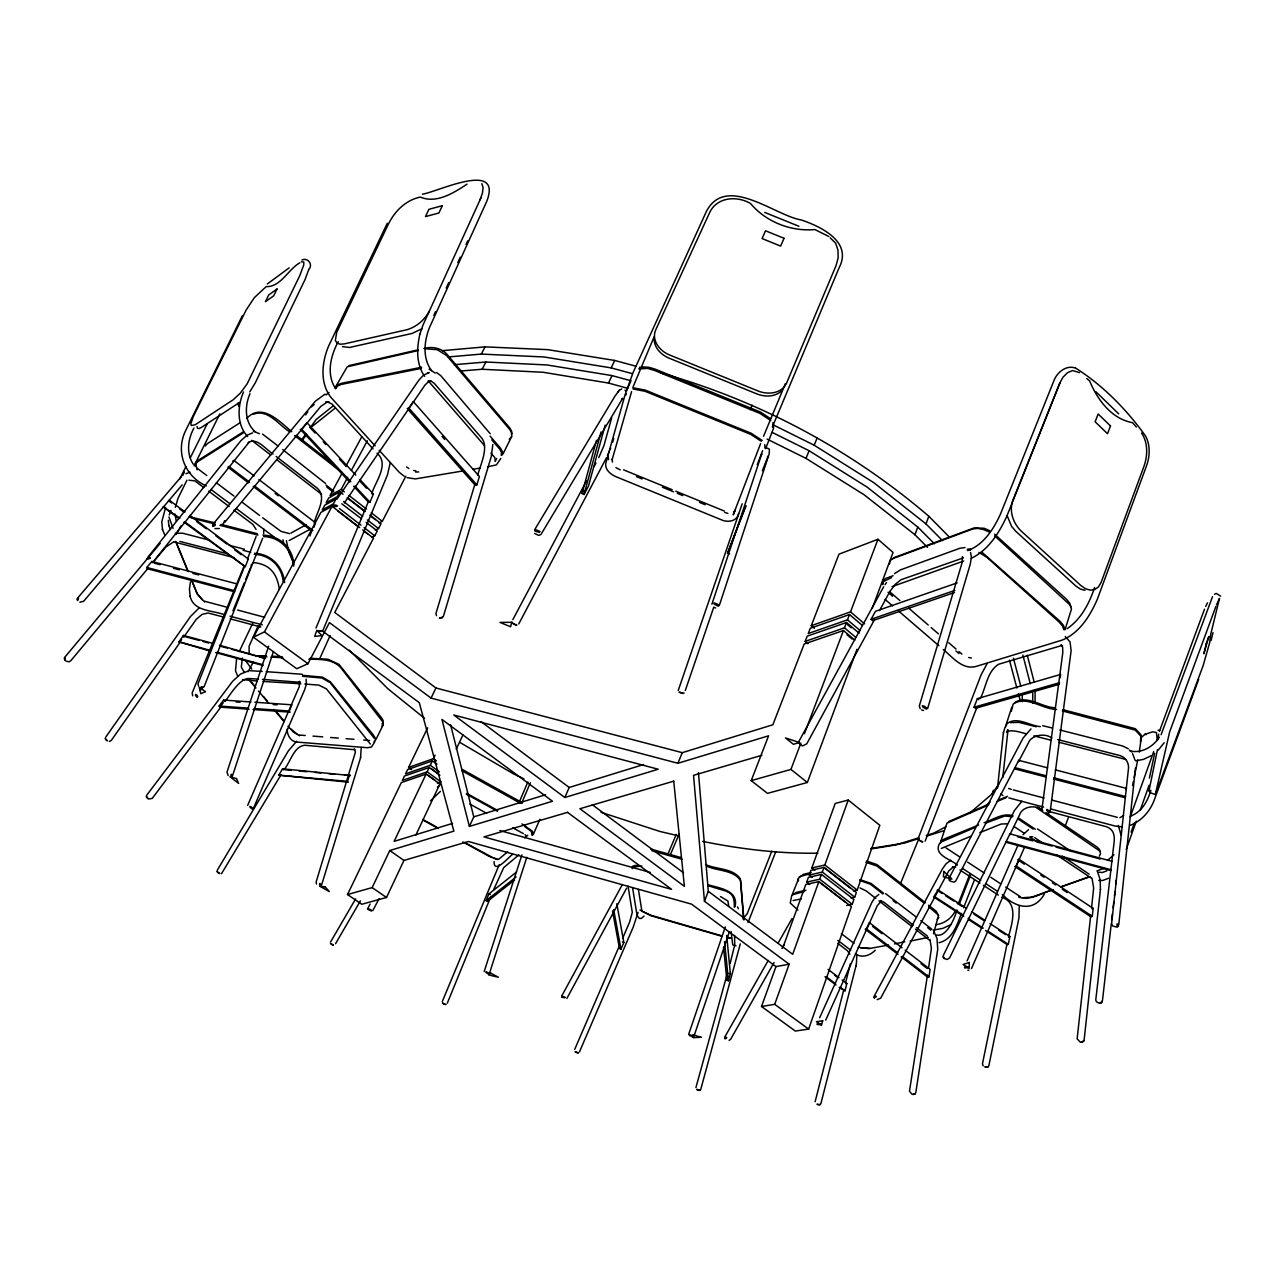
<?xml version="1.0" encoding="UTF-8"?>
<svg xmlns="http://www.w3.org/2000/svg" width="1285" height="1285" viewBox="0 0 1285 1285"><rect width="100%" height="100%" fill="white"/><g stroke="black" fill="none" stroke-linecap="round" stroke-linejoin="round"><path stroke-width="1.5" d="M238.898 406.526L237.95 403.137M1032.706 703.04L1032.755 693.354M1035.035 703.361L1035.116 689.772M761.62 455.018L761.732 453.91L711.906 604.175M695.924 1087.592L726.908 975.042M1157.271 740.272L1156.436 732.53L1152.741 731.808L1144.855 734.329L1141.594 737.269M494.115 861.56C493.697 875.101 509.245 856.453 512.506 854.445M195.384 465.973L195.577 462.986L197.537 460.737L243.475 431.744M501.246 455.42L501.455 452.304L499.576 448.931L491.753 439.888M502.242 454.954L502.467 451.694L500.524 448.192L490.083 436.113M511.462 434.459L511.687 431.358L509.888 428.082L446.65 353.937C440.867 347.898 431.728 346.131 423.873 348.572M502.949 454.103L511.639 436.627L511.88 433.27L509.936 429.72L446.634 355.56L437.286 349.697L426.122 348.845M1100.426 889.541L1100.185 879.743L1097.438 871.487M390.238 462.664L387.508 474.808L323.033 630.148M263.666 533.612L263.843 529.179M943.543 956.634L943.72 958.385L947.157 959.461L949.599 957.967L1009.946 833.869L1111.943 861.287M1009.946 833.869L1009.881 834.72L1019.615 814.818C1022.474 806.514 1034.618 804.506 1042.376 809.727M678.207 690.575L742.184 503.816M1003.408 732.755L1005.031 727.165M997.513 788.058L1003.489 731.904M1118.801 924.349L1135.458 768.093M1084.074 1040.529L1100.458 889.22M1002.798 777.473L1007.986 730.041M1090.724 915.273L1077.135 1038.826L1080.107 1042.023M1091.591 907.371L1093.663 888.015L1092.009 878.249M1014.829 866.54L1090.997 916.864L1092.282 916.317L1093.149 908.366L1019.005 859.247L1017.752 859.842M1057.716 739.566L1119.894 755.548C1126.479 757.524 1129.306 764.013 1128.375 769.506L1111.637 923.465L1112.585 925.891L1116.376 927.031M1011.327 711.247L1013.11 704.116C1026.201 694.976 1042.713 709.352 1056.575 709.448M1102.466 1000.533L1111.284 923.738M1111.734 919.755L1112.424 913.78M1113.099 907.82L1113.79 901.845M1114.481 895.87L1114.93 891.902M1115.846 883.935L1116.296 879.952M1110.786 870.716L1095.8 999.585C1094.997 1002.461 1101.904 1005.047 1101.518 1001.625M1006.155 842.317L1110.802 870.571L1114.207 841.289C1114.721 834.511 1113.244 829.243 1106.417 826.705L1048.207 811.269M1050.198 811.461L1071.128 650.708L1070.036 641.89L1065.249 636.493M1041.958 808.956L1062.791 652.651L1062.663 647.319L1061.057 644.717L1062.518 645.841M1060.205 677.725L1060.639 674.416L977.355 698.638L974.062 707.232L975.524 708.292L1059.129 684.343M950.338 881.205L954.016 882.12L955.719 880.996L1018.748 760.351L1047.596 767.852M488.509 974.11L485.971 972.456M489.119 973.837L488.83 973.211A5.782 2.152 23.5 0 0 486.035 971.749M1018.748 760.351L1018.571 761.587L1028.594 742.537C1030.972 735.663 1044.544 732.354 1051.885 738.072M190.469 581.88L189.425 589.076L190.212 596.513M915.771 1092.876L937.729 949.326L937.022 938.516L933.938 931.464M856.388 964.103L856.87 955.221M927.449 975.219L909.491 1091.174L911.884 1094.21M928.669 967.38L931.416 948.282L929.938 939.447M901.138 956.811L927.69 977.194L928.959 976.873L930.115 969.404L905.17 950.177M882.458 583.727L882.972 580.483L885.67 578.427L893.123 575.728M882.891 584.675L883.373 581.591L891.565 577.591M889.493 564.067L890.039 560.742L894.376 557.481L974.239 527.862L984.133 528.264L989.723 530.689M740.288 943.881L700.807 1089.278M315.998 628.044L368.136 502.258M419.874 334.212C416.677 348.09 416.067 364.185 424.644 376.344M242.351 658.016L241.307 667.124L244.182 672.151M236.585 658.739L235.492 670.786L237.677 676.087M1140.47 742.087L1140.984 734.795L1135.346 728.691L1062.904 709.673M988.872 1065.715L1018.941 917.94L1019.246 906.005M1132.551 785.52L1133.338 781.585M1134.141 777.666L1137.723 759.997M1139.313 752.143L1141.385 736.723L1135.281 730.121L1062.406 710.926M1006.862 944.7L982.479 1063.755L983.121 1065.891M1008.452 936.942C1011.52 924.943 1019.374 902.873 1001.658 897.283M1008.805 936.893L1009.914 936.508L1008.323 944.346L1007.231 944.604L985.483 930.533M1126.19 789.616L1126.447 788.38L1055.29 769.86M1149.368 778.116L1154.653 753.299M1157.512 739.935L1158.733 734.217M1157.448 749.605L1148.918 791.271L1149.609 790.307M820.906 1103.574L855.906 966.24M175.306 507.382L178.069 498.146L186.935 480.221M638.067 912.366L633.2 927.128L579.487 1051.853M855.874 966.368L856.404 964.039M850.349 963.895L845.514 983.041M309.476 268.693C312.865 263.586 307.115 257.257 301.927 260.036M815.124 1101.695L843.522 990.783M625.972 394.913L626.261 393.756M1211.048 640.524L1213.008 632.589M251.041 566.155L251.507 564.26M845.723 983.716L846.847 983.507L844.984 990.799L839.169 987.346M637.167 916.044L632.605 887.983M256.133 536.423L247.796 558.14M370.337 744.031L326.486 688.953L318.873 685.114L304.818 684.038M360.539 757.829L361.246 747.452M605.187 425.094L588.418 486.212L584.033 494.5L582.041 493.536L596.449 440.386M584.033 494.5L601.091 431.921M723.519 947.157L726.876 980.423L728.45 980.744L730.394 973.709L726.667 935.416M611.676 417.834L603.918 445.686L598.762 457.588M730.121 963.493L734.715 944.973L734.57 935.448M726.876 980.423L727.856 976.889M1159.439 731.293L1204.511 609.17M612.672 442.12L613.764 438.281M631.594 391.572L612.094 459.853L612.238 459.002L612.415 462.038M308.93 269.063L305.027 279.6L255.329 382.785L249.74 391.925M927.658 708.469L970.303 564.019L971.396 556.935L970.544 552.566M443.421 616.254L491.272 456.512L492.814 444.514M474.872 484.349L435.936 613.475L436.482 615.627M477.747 474.808C480.622 464.64 488.926 447.26 481.779 438.121L434.378 383.476L431.117 381.067L428.949 381.099L430.587 380.649L428.403 381.484L429.19 380.97L424.966 385.098L344.364 502.965M408.501 409.995L475.241 485.248L476.88 484.863L479.401 476.51L413.288 401.562L408.839 408.068L407.2 408.518M321.652 884.851L360.667 757.411M1161.094 734.699L1212.526 596.642M349.584 774.71L347.528 781.36L278.781 775.176L282.571 768.815L350.419 775.546L344.508 775.032M1064.992 629.795L1071.465 609.09L1070.084 605.058L994.702 535.909M489.505 973.227L526.786 857.32M484.188 971.524L521.919 854.862M969.356 813.405L992.213 793.825L993.369 790.259M1005.786 725.688L1011.761 707.28M1007.681 729.751L1006.685 732.418C1009.817 728.675 1020.9 732.402 1026.185 733.847M933.504 933.761L938.596 915.241L928.766 906.776M268.629 646.194L226.979 772.092L228.168 775.562M309.99 535.957L311.869 530.255M314.359 522.658C316.158 512.876 327.45 497.648 317.427 488.348L276.195 456.496M313.893 527.332L315.403 522.706L258.911 479.546M232.649 775.385L273.448 651.495M719.455 605.042L769.185 453.926L769.41 449.156L766.245 447.758M939.64 843.426C932.798 855.119 951.575 859.585 957.421 865.078M940.427 842.414L946.949 823.139L987.988 805.261M693.739 1036.866L729.398 931.705M685.274 690.559L713.561 607.773M688.68 1034.28L725.286 926.951M729.655 553.931L727.551 553.241L745.621 505.84M419.938 333.988L423.15 324.703L480.863 198.035M532.006 835.298L531.412 831.54L524.906 826.528M262.686 538.158L204.347 686.11M532.793 834.977L533.371 833.355L532.167 831.058L521.935 823.91M761.507 1006.476L774.694 1004.324L789.151 964.2L775.979 966.609L761.507 1006.476L795.335 1031.068L808.65 1029.092L851.409 906.648L818.882 881.574L805.807 884.465L782.918 947.495M846.59 905.443L852.244 904.271L853.899 899.532L821.452 874.442L808.377 877.382L806.659 882.104L809.743 884.482M850.959 897.958L854.718 897.171L856.372 892.449L824.006 867.343L810.931 870.331L809.229 875.037L812.313 877.398M853.433 890.89L857.191 890.087L879.823 825.291L848.229 800.057L835.234 803.414L811.783 867.985L814.867 870.363M249.997 393.74C244.536 405.98 244.487 422.604 255.378 431.921M243.524 391.989C237.436 406.06 236.569 424.757 247.668 436.563M480.092 199.753L482.453 193.119L483.064 187.578L481.875 183.659M1126.206 849.433L1136.309 821.131M1140.341 809.823L1149.095 785.296M1130.222 816.971L1153.689 751.613M1131.121 832.086L1134.462 822.737M818.882 881.574L792.7 954.289L708.308 891.308L698.462 772.671M806.659 882.104L819.734 879.197L821.452 874.442M809.229 875.037L822.304 872.081L824.006 867.343M811.783 867.985L824.858 864.982L848.229 800.057M633.152 386.721L654.274 336.445M942.531 540.632L926.003 523.927L928.814 516.249C851.28 449.75 759.001 400.486 660.699 372.923M791.721 895.645L790.243 903.018L797.921 910.085M792.267 894.488L799.382 876.755L809.984 873.8M927.481 547.314L914.952 534.753L917.779 527.059L867.166 487.143L809.116 450.73L772.092 432.354M1198.68 679.299L1153.85 801.149C1149.449 811.959 1141.032 821.34 1129.933 825.42M169.267 514.964L170.953 510.386M1094.579 587.518C1089.359 603.291 1081.215 619.113 1067.144 628.686M1150.91 790.323C1147.457 801.422 1142.188 811.413 1130.768 816.136M165.62 507.382L161.749 522.047L162.536 529.693M359.671 527.573L332.06 506.29L320.929 512.362L253.402 637.231L296.755 668.73L307.982 663.719L329.442 622.599L431.053 698.092L677.918 763.274L768.591 735.807L751.227 780.621L767.498 793.375L807.365 782.485L856.983 649.311M872.242 608.303L893.043 552.454L877.976 539.266L838.993 554.172L811.269 625.699L814.353 628.269M1065.506 825.275L1068.285 817.886M632.043 867.905L632.654 866.267L635.031 865.415L641.874 866.106M632.365 868.676L632.959 867.102L638.806 866.347M751.227 780.621L790.934 769.41L800.86 743.132M804.41 733.751L843.458 630.517L854.814 640.091M807.992 643.737L805.181 641.392L844.47 627.851L846.494 622.502L859.231 633.28M849.497 614.535L810.257 628.301L808.233 633.537L847.49 619.852L849.497 614.535L862.203 625.313M811.269 625.699L850.509 611.885L877.976 539.266M976.729 707.89L925.168 841.129M980.294 698.558C986.093 687.603 986.992 671.413 998.702 664.233L1061.651 645.552M940.347 843.345L941.246 840.968L943.897 839.185L978.64 824.986M1215.867 606.504L1169.623 731.984L1155.311 794.66L1150.123 792.588M918.518 837.627L981.146 674.737L987.121 663.606M757.234 464.656L762.664 450.649M765.619 448.69L773.522 428.339L773.458 424.725M789.151 964.2L704.453 901.267L708.308 891.308M805.181 641.392L807.221 636.155L846.494 622.502M961.421 913.394C957.196 924.622 952.41 939.672 939.094 942.692M963.589 907.82L974.399 879.984M727.551 553.241L746.039 505.888M958.241 903.917L969.806 874.298M956.988 909.973C954.129 920.59 945.696 937.408 936.556 935.03M959.156 904.431L970.689 874.892M760.608 443.582L733.205 514.883L735.197 510.161L733.928 511.703M762.342 470.776L767.418 457.862M771.771 851.2L747.163 913.812L742.891 918.855M748.031 922.534L775.754 851.73M244.841 565.593L198.002 683.749L198.5 686.029M183.883 522.144L245.258 566.653L248.294 558.975L189.778 515.462M1060.173 382.48L1006.846 516.168C999.152 532.857 988.438 550.092 971.315 558.3M200.444 690.752L201.954 687.025M232.954 610.809L244.311 582.94M245.82 579.214L250.35 568.066M610.022 449.83L610.712 448.112M763.563 436.209L785.424 383.572M447.325 1003.151L490.693 896.978M493.681 889.67L503.72 867.616L518.931 854.782M914.952 534.753L864.179 494.821L805.984 458.376L809.116 450.73M926.003 523.927L873.945 482.774L814.192 445.22L817.308 437.575M244.198 565.802L192.188 692.92L192.686 695.827M442.313 1001.481L499.19 864.741M514.546 880.032L487.561 901.299L486.132 900.673L488.862 893.991L516.554 871.969M677.918 763.274L682.255 752.673L772.863 724.772L804.169 644.026L843.458 630.517M900.689 883.1L918.711 839.089M772.317 427.118L839.185 267.601C852.678 241.773 820.954 226.642 801.438 219.992C775.353 215.912 726.186 173.587 706.429 211.366L633.007 372.746L625.169 394.463L605.877 462.937C604.448 469.459 610.696 474.486 616.045 476.735L721.094 519.686C727.358 522.77 737.14 521.63 738.554 513.486M353.568 486.228L368.602 502.29L369.968 502.194L373.373 494.018L359.816 479.466M371.975 493.071C375.156 482.164 389.821 463.949 377.019 453.22M1216.461 604.962L1219.497 598.344L1210.566 634.967L1209.747 642.404L1203.162 665.534L1155.311 794.66M767.771 456.978L768.189 456.047L767.498 457.107M667.766 854.461L676.279 834.383M670.449 854.557L679.058 834.238M1005.689 726.748L1007.006 723.648C1016.885 715.97 1029.735 725.88 1040.304 726.619M521.646 803.109L530.336 782.806M519.252 802.097L527.894 781.939M253.306 808.554L304.69 689.676L306.408 684.086L306.119 679.187M750.135 409.738L752.094 405.177M574.684 1049.427L619.659 945.214M622.823 937.905L629.666 921.891L632.3 912.366L628.044 886.136M612.511 910.904L619.515 948.651L620.96 949.197L623.835 942.531L616.816 903.757M247.619 805.454L299.276 686.656L299.389 681.291L300.272 682.335L262.477 679.363M253.033 709.513L290.024 712.163L289.237 711.007L291.936 704.806L254.832 702.236M564.838 797.503L658.193 769.233L453.798 715.006L564.838 797.503L569.207 787.464L643.496 764.591M1019.005 859.247L1016.066 865.945L1092.282 916.317M971.492 968.569L1024.755 846.735M533.339 834.27L539.925 819.3M967.123 960.827L1017.832 845.546M609.218 451.694L607.387 455.773M319.531 659.06L330.133 635.561M898.006 954.418L865.207 929.232L866.459 928.878L869.303 922.566L902.054 947.784M825.741 1020.097L877.269 905.732L881.574 900.849L880.321 901.219L883.598 902.006L913.362 925.168M433.848 315.339L435.486 311.709M446.216 288.081L448.69 282.62M457.765 262.638L460.239 257.177M466.021 244.455L467.676 240.825M819.621 1017.784L871.872 902.407L874.748 897.749L878.828 894.456M469.394 826.416L441.944 719.439L552.502 801.246L469.394 826.416L473.763 816.842L450.601 724.756M415.73 835.346L439.872 784.011L426.106 774.052L401.338 782.581L347.528 894.553L361.744 904.255L386.528 897.476L403.94 860.436L468.383 841.498L691.587 904.158L775.979 966.609M456.239 749.187L462.889 735.02M626.534 390.463L630.485 382.063M258.06 626.02L249.113 646.21L249.113 653.953M338.228 341.649C330.582 355.961 326.069 374.304 335.626 388.696M239.203 651.656L252.824 623M460.544 371.044L482.132 369.261L543.202 372.281L608.496 383.058L612.046 375.606L631.208 380.842M347.528 894.553L372.168 887.598L389.789 850.525L453.862 831.122L419.296 702.686L322.985 631.417M426.106 774.052L394.126 841.37L452.577 823.38M429.238 767.45L404.454 776.06L402.382 780.397L427.15 771.851L429.238 767.45L439.92 775.208M432.37 760.881L407.586 769.57L405.498 773.891L430.282 765.266L432.37 760.881L436.932 764.206M411.634 769.587L408.614 767.418L433.398 758.696L435.085 755.146M387.299 223.237L328.575 346.163C321.844 362.209 319.644 382.801 330.887 397.37L375.14 445.863M448.272 356.957L481.313 354.082L544.053 356.973L611.178 367.895L614.712 360.459L635.802 366.177M222.964 524.232L224.682 520.65M408.614 767.418L427.664 727.776M431.053 698.092L435.936 687.989L682.255 752.673M606.359 457.958L518.755 623.948M943.415 955.253L1014.427 810.562L1021.88 801.246M193.955 428.034C187.947 438.972 186.02 453.364 193.264 464.206M374.786 741.83L371.493 747.051L367.526 747.725L297.044 742.087C290.587 741.59 286.844 734.843 287.294 728.9M375.895 739.614L383.267 724.676L383.075 722.266L341.794 668.987C334.068 658.675 320.27 659.446 308.802 659.205M242.463 315.548L185.972 429.945C175.049 451.356 184.381 476.092 206.291 485.939M194.051 465.893L219.799 413.931M500.797 458.456L496.428 464.881L487.914 466.776M179.739 479.016L185.923 466.6M190.325 457.749L207.094 424.05M182.631 475.611L184.414 472.029M496.652 458.472L495.159 461.476L494.853 457.637L491.015 453.107M1205.699 606.424L1207.498 602.858M482.132 369.261L485.858 362.017L546.864 364.94L612.046 375.606M481.313 354.082L485.055 346.87L547.715 349.649L614.712 360.459M371.51 537.451L374.738 535.797L377.26 530.962L366.145 522.369M375.284 530.223L378.529 528.553L381.035 523.734L369.951 515.14M379.043 523.011L382.287 521.341L405.835 476.221M1099.285 856.195L1100.554 853.754L1099.398 849.337L1096.988 846.992L1045.974 812.65M372.811 910.647L379.059 898.713M367.542 908.929L370.112 904.03M949.358 877.639L1023.197 737.943L1030.988 728.9M955.381 910.76C951.719 918.373 944.041 923.867 935.609 924.686M512.843 619.659L586.619 480.67M594.104 466.584L595.967 463.066M582.041 493.536L583.808 490.211M963.734 916.446L933.617 896.978L938.227 890.007L966.577 908.399M248.166 671.653L253.466 661.791M874.218 996.132L942.531 868.724L946.097 863.745L950.836 860.211M253.402 637.231L264.421 631.915L332.06 506.29M339.866 491.802L337.28 496.62L326.133 502.74L328.719 497.954L339.866 491.802L343.031 494.259M342.147 473.121L330.004 495.56L341.168 489.408L347.705 477.249M351.447 470.31L367.333 440.803M345.874 466.214L361.744 436.868M566.83 998.509L626.646 888.096M561.786 995.907L622.342 884.562M874.683 619.37L806.723 743.886L802.611 745.894M879.486 610.568L889.075 592.995M798.852 741.493L883.662 586.795M954.482 592.546L872.531 620.719L871.102 619.29L875.47 611.307L957.116 582.892M335.706 386.656L347.223 366.803L418.428 350.516M724.772 1037.027L768.269 960.425M778.148 943.013L791.994 918.63M774.084 962.497L730.651 1039.276L729.109 1040.352M781.987 948.523L783.962 945.037M176.238 534.207L181.217 525.613M335.546 943.736L360.41 900.865M330.486 942.114L355.608 898.922M941.311 848.421L971.026 836.198M280.901 774.984L221.454 873.768M283.953 769.827C290.538 762.182 293.751 746.199 304.802 745.252L355.013 749.765L354.178 748.93L355.399 752.094L316.158 881.928L316.447 884.016M429.463 310.858C424.837 319.74 416.629 326.904 406.943 329.715L344.219 343.914L340.043 344.203L336.975 342.999L335.337 340.429L336.718 332.333L388.182 224.538C394.527 211.382 405.61 200.171 420.291 197.071C436.418 203.946 453.862 192.879 467.033 184.124M217.358 870.106L288.466 750.745L296.674 741.22M541.13 534.174L622.727 398.302L621.828 398.912M534.865 529.388L614.905 396.262L619.177 390.367L621.747 388.937M561.609 996.598L562.204 996.357A5.831 2.184 22.7 0 1 565.207 997.272M561.818 997.224L564.758 997.819M890.071 591.245L895.42 584.177L900.994 579.744L963.477 557.835M793.07 900.576L801.438 898.874M147.341 559.055L149.879 558.557M992.213 793.825L998.638 784.252M337.007 499.126L418.814 380.215L423.327 375.365L429.158 372.505L427.455 372.987M885.044 584.627L886.505 582.507M305.605 414.91L307.822 411.73M105.643 737.253L190.614 616.366L198.918 608.174M209.873 651.029L178.952 641.841L183.45 635.416L211.913 643.142M179.434 642.725L181.651 639.561M183.867 636.412L183.45 635.416M180.285 642.018L111.249 740.497L109.273 741.461M183.723 637.119L196.284 619.322L202.082 614.407L208.074 612.993L224.522 617.298M799.543 877.173L803.43 874.314L811.14 872.563M792.154 895.372L796.298 892.384L805.936 890.28M301.108 440.578L305.734 434.089M310.344 427.6L316.126 419.488L333.008 406.028M301.975 440.819L306.585 434.362M335.433 387.652L337.393 384.954L341.2 383.348L421.641 367.237M335.706 388.536L337.586 385.966L341.248 384.424L421.4 368.377M250.928 701.963L223.59 700.068L219.109 706.027L219.928 707.152L223.285 702.686M221.486 706.252L152.224 798.403L148.658 799.013M225.052 701.498C230.352 694.43 239.026 679.958 247.571 678.512M146.57 795.399L232.73 681.178L240.616 674.015L248.872 670.738M1022.988 834.736L1028.562 829.66M1044.207 894.248C1033.831 912.527 1015.439 907.917 1002.364 894.505M154.184 560.581L249.178 442.12L248.133 442.843C256.197 436.45 265.979 449.557 273.03 454.039M147.871 557.224L240.809 440.755L246.929 435.326L252.695 432.836M1158.299 750.054L1164.146 742.778M1159.359 737.204C1153.191 746.665 1141.787 753.652 1130.254 750.97M1117.436 926.999L1116.906 924.782M203.142 687.298L200.765 687.636M305.894 423.97L301.622 429.142L350.837 481.73M224.698 522.417L320.736 406.494L327.434 401.852M617.699 392.15L619.177 390.367M213.005 524.2L315.291 401.257L325.041 394.142M146.811 567.472L234.272 590.618L234.625 591.823L147.213 568.677L146.811 567.472L151.839 561.449L237.018 583.92M148.032 568.291L70.659 660.892L68.956 661.823L66.113 661.116M153.156 562.155L165.926 546.992L173.571 541.901M64.636 657.39L160.223 543.346M182.213 484.83L83.653 601.268L79.879 602.215M77.598 598.071L181.249 476.719M699.699 1090.499L696.904 1089.728M700.421 1089.969L699.779 1090.162A5.686 2.056 21.3 0 1 696.823 1089.246M205.263 446.007L207.254 443.694L240.247 422.604M937.199 919.305L938.805 917.474M509.245 439.229L511.639 436.627M381.966 724.049L383.235 722.668L383.075 720.451L381.484 717.705L339.047 664.409L328.044 659.253L310.135 658.273M381.886 726.17L383.267 724.676M373.983 741.75L375.332 740.305L375.14 737.959L373.405 735.052L330.357 681.805L322.294 677.115L302.618 675.332M1113.95 854.75L1107.542 860.388M437.414 787.255L440.225 784.541M644.026 916.093L641.456 918.373L639.352 918.47L637.215 915.643M430.491 800.844L440.402 791.383M1214.454 594.312L1216.285 593.429L1220.654 596.144M534.64 530.271L535.845 529.886A8.32 4.417 25.7 0 1 540.102 531.653M534.962 531.139L539.363 532.343M540.439 534.817L538.624 535.363L534.624 533.452M798.965 742.136L798.724 742.987A7.822 3.887 20.6 0 0 801.712 745.348M799.125 743.132L801.438 745.702M985.723 805.807L990.189 802.017M498.468 859.424L507.687 851.81M524.617 837.868L527.701 835.33M311.147 406.976L314.134 404.566M326.053 394.913L329.024 392.487M334.983 387.668L337.955 385.259M894.521 573.64L900.576 569.833L960.023 548.213L965.019 547.555M312.335 426.283L335.337 408.004M875.213 950.193C870.363 955.462 861.721 958.53 855.457 953.759M486.132 900.673L516.072 877.012M267.296 284.017L289.141 267.858M1014.588 702.702C1026.811 694.189 1042.199 707.649 1055.146 707.714M964.746 968.007L967.701 967.669M232.778 461.09L233.806 460.367L254.205 475.948M948.394 821.693L989.257 803.928M874.202 997.578L875.952 997.032M683.235 693.45L679.058 692.246M684.07 693.033L682.865 693.306M941.568 841.82L975.17 827.428M781.328 391.202C774.726 397.033 765.073 397.033 757.186 394.045L668.81 358.049C661.261 354.788 654.386 348.123 654.177 339.465M1048.817 812.907L1046.713 810.337M1049.395 812.586L1049.813 811.767A8.112 4.016 17.1 0 0 1046.938 809.373M239.556 402.462L201.311 427.471L198.95 428.564L197.488 428.226L197.055 426.508M246.736 418.46C261.883 401.996 280.098 421.994 291.759 431.728M243.524 432.756L197.649 461.684L195.754 463.853L197.071 469.828M314.343 523.38L315.403 522.706M299.871 262.782C288.29 269.207 280.789 287.133 266.156 286.651L254.366 297.622L246.206 309.926L193.184 416.774L190.855 423.761L191.304 425.528L195.208 424.757L233.388 399.619L240.247 393.226L247.154 383.829L299.726 275.761L303.742 264.983L303.806 261.979L301.413 261.835M987.94 1066.984L985.177 1067.176M951.061 924.541L942.981 928.316L933.135 930.147M422.299 328.591L412.148 333.425L349.504 347.48L342.436 346.597M1119.894 817.726L1123.652 815.509M1030.233 837.017L1031.1 836.535L1029.847 837.129M305.991 524.842L290.796 533.147M289.141 540.535L310.327 529.163M945.808 826.785L933.842 833.065L926.26 835.443M970.721 549.418C985.065 542.559 994.028 528.135 1000.453 514.145L1053.829 380.938C1056.816 372.538 1065.94 364.876 1075.176 367.96M1151.312 755.692L1143.586 759.355L1135.571 760.832M333.024 506.386L336.67 506.531M219.366 528.537L214.981 528.569M185.94 473.731L189.971 472.205M247.443 559.344L248.294 558.975M349.118 365.582L418.091 349.825M1091.864 908.913L1093.149 908.366M998.381 800.105L1007.52 796.282M997.128 801.438L1006.267 797.616M817.276 1024.563L820.151 1024.611M793.696 894.376L804.153 891.565M984.117 822.737C993.369 819.621 1002.83 812.457 1013.062 815.814M986.125 822.946L1004.822 816.023L1012.676 816.794M979.877 832.632L1001.095 824.054L1007.071 823.781M321.716 631.321L318.407 631.08M892.77 558.638L972.649 529.034L977.451 528.392L983.346 529.468L989.402 532.118M1108.634 878.281L1102.562 880.53L1098.787 880.434M1106.819 870.861L1102.418 872.483L1098.916 872.242M892.031 586.619L963.766 560.999M819.991 1104.715L817.308 1104.586M1096.988 870.893L1104.297 868.274M1052.158 889.911L1031.951 897.091L1023.149 897.701M1061.346 886.65L1088.909 876.868M1053.411 889.654C1042.055 892.416 1030.634 901.411 1018.523 897.026M1060.751 887.052L1090.098 876.643M253.322 414.268C267.987 408.405 278.957 425.383 289.816 431.84M871.102 619.29L954.867 590.409M437.35 783.015L440.9 781.81L427.15 771.851M422.396 194.147C435.92 192.621 502.804 159.452 486.79 201.247L429.495 327.53C424.13 340.975 422.299 358.178 431.535 370.578M918.679 837.82L895.918 844.936L870.925 848.951M919.257 838.43L904.415 843.072L870.893 848.453M926.678 836.101L943.367 830.881M473.763 816.842L545.547 794.756M761.828 755.291L693.531 775.353L704.453 901.267M974.062 707.232L1059.547 682.688M639.416 368.104L643.512 366.948L649.037 367.317L655.173 369.148L760.367 412.003L770.566 418.701M638.886 368.875L647.833 368.442L654.467 370.433L759.772 413.32L770.807 420.58M938.227 890.007L937.183 890.296L942.178 893.541M146.602 796.074L146.217 796.427A6.039 2.249 27 0 0 148.016 798.306M146.57 796.828L147.791 798.644M1010.187 722.636L1019.005 722.379L1036.224 726.78M175.322 533.339L182.566 533.179L209.632 540.198M1030.731 836.792L1032.835 836.792M368.152 908.945L369.148 909.009A5.863 2.201 24.7 0 1 371.975 910.551M368.329 909.652L371.397 910.985M78.369 599.099L77.486 600.513M888.561 945.021L868.981 948.619L858.235 947.366M894.44 943.945L904.768 941.777M910.101 941.07L928.3 937.456M188.927 480.221L194.758 480.831L203.849 487.545M257.948 655.928L266.332 655.848M463.307 470.888L415.296 478.92L407.072 477.618M472.768 469.314L480.333 468.045M320.881 885.526L321.362 885.22A5.911 2.217 25.3 0 0 319.756 883.454M320.431 885.783L319.435 884.096M736.032 945.84L732.723 944.828L731.069 931.48M446.072 1004.356L445.108 1004.26A5.542 1.96 23.7 0 1 442.458 1002.846M445.461 1004.645L442.57 1003.392M968.858 970.223L967.814 970.223M967.284 549.241L970.464 548.84M967.46 550.51L970.528 550.125M442.329 350.676L485.055 346.87M454.504 364.667L485.858 362.017M372.007 494.131L373.373 494.018M1081.167 1042.344L1082.95 1041.3M869.479 948.25L861.062 947.864M817.886 853.16C779.224 853.883 740.513 849.016 702.654 841.418M289.382 533.596L280.997 531.38L262.718 517.807M415.537 472.029L418.733 471.948M922.309 705.754L924.092 706.059A8.32 4.337 19 0 1 927.111 708.629M922.534 706.798L926.324 709.143M923.562 710.509L921.634 709.882M922.823 841.675L921.184 841.37A7.63 3.63 18.8 0 1 918.454 839.121M922.18 841.996L918.727 839.908M726.507 1038.168L724.917 1038.858M912.816 1094.563L914.695 1093.92M327.273 401.868L332.028 404.036L373.036 448.883M215.029 525.453L212.892 526.513M272.308 656.169L282.25 656.731M259.024 656.426L266.991 656.876M270.974 657.085L282.925 657.759M250.206 670.706L262.172 671.429M266.156 671.669L302.216 674.256M302.601 676.296L322.117 678.046L329.795 682.512M248.583 678.496L258.51 679.122M257.048 681.034L242.447 679.556M263.007 681.419L300.851 683.797M632.879 387.749L645.375 390.142L751.227 433.286L762.166 440.45M439.454 618.197L441.928 617.266M236.119 702.012L240.022 702.285M273.207 704.582L277.11 704.855M633.023 388.969L645.006 391.282L750.697 434.362L761.202 441.237M65.053 657.952L64.25 658.129A6.682 2.666 28.8 0 0 65.326 660.169M64.86 658.755L65.182 660.586M219.109 706.027L248.326 708.115M254.173 708.517L289.237 711.007M219.928 707.152L249.129 709.24M299.357 735.052L305.204 735.502M312.994 736.112L322.728 736.867M330.534 737.478L338.324 738.088M346.115 738.698L353.921 739.293M363.655 740.048L369.502 740.513M189.2 516.747L215.366 522.915M285.399 769.811L291.31 770.341M299.196 771.032L307.083 771.723M314.954 772.413L320.864 772.944M328.751 773.634L334.662 774.164M348.38 782.196L278.781 775.176M231.412 776.204L232.248 776.076A6.329 2.506 26.7 0 0 231.429 774.261M231.043 776.461L230.963 774.871M1122.287 826.817L1115.219 826.062L1051.371 809.148M950.723 877.976L949.358 878.073A7.565 3.502 18.4 0 0 949.262 880.064M950.466 878.892L949.406 880.627M866.604 860.998L876.98 864.596L925.441 902.761M865.881 862.235L877.125 866.122L924.06 903.082M859.89 879.566L871.005 883.421L883.582 893.252M859.745 880.482L870.379 884.176L882.94 894.007M1100.362 1002.702L1101.727 1002.653A7.324 3.164 16.8 0 0 1102.048 1000.935M413.69 470.487L415.842 470.824M877.157 999.65L880.723 998.124L948.764 870.893L953.502 866.893L952.442 867.198L955.622 867.279M968.697 657.502L971.412 657.984M1042.713 725.704L1052.238 728.017M689.386 1035.517L692.535 1036.77M728.82 973.371L730.394 973.709M577.961 1053.041L575.005 1051.869M727.615 937.375L730.667 938.034M727.262 937.729L730.201 938.371M679.476 836.037L660.169 831.54L601.011 812.297M1059.852 729.96L1122.656 746.007L1128.294 748.769M221.068 524.376L257.209 533.66M262.911 535.122C279.648 535.556 292.498 547.506 293.831 564.34M191.353 517.984L214.193 523.846M219.896 525.324L257.964 535.09M263.666 536.568C280.242 537.162 292.145 549.916 293.735 566.171M1033.895 735.823L1051.194 740.272M1058.904 742.248L1126.222 759.563M1158.01 730.201L1159.68 730.635M228.971 545.209L244.439 549.225M243.09 550.301L250.736 552.277M254.542 553.273C271.007 553.931 282.941 566.46 284.644 582.635M254.318 554.285C269.545 554.991 281.64 565.882 283.182 581.27M179.868 541.419L227.991 553.947M174.15 541.981L233.999 557.578M253.306 562.605C269.352 563.906 277.207 573.271 279.327 589.397M1014.909 767.643L1045.974 775.754M1053.732 777.778L1125.548 796.539M1014.732 768.88L1045.765 776.991M1053.523 779.015L1125.291 797.776M154.168 563.183L159.982 564.709M173.523 568.291L179.322 569.817M192.862 573.383L198.677 574.925M1013.287 789.906L1044.079 798.017M1051.789 800.057L1117.243 817.324M1008.805 797.873L1043.629 807.092M204.684 601.268L225.967 606.954M237.564 610.038L264.662 617.282M224.281 614.664C212.603 610.198 193.489 611.66 190.051 596.095M229.983 616.19L262.301 624.847M230.24 618.824L260.759 627.016M1084.942 590.297L1080.299 589.044L1075.738 585.912L1015.728 531.251L1011.6 526.416L1007.199 515.847M1017.575 836.792L1032.947 840.92M1036.802 841.964L1052.174 846.092M1056.029 847.136L1100.249 859.022M1006.235 841.466L1110.963 869.736M639.625 367.205L643.464 368.249M611.178 367.895L632.284 373.63M219.494 645.215L265.481 658.466L259.795 656.924M183.948 636.3L199.111 640.428M202.901 641.456L208.588 642.998M219.976 646.098L227.557 648.154M231.348 649.182L256.004 655.896M608.496 383.058L627.706 388.311M178.952 641.841L209.407 650.146M217.02 652.218L262.702 664.682M215.591 652.571L263.136 665.55M713.962 603.918L718.042 606.199M499.897 830.576L650.435 872.467M516.329 625.345L512.458 623.225M650.644 848.999L680.954 857.545M705.577 864.484C716.387 869.624 732.9 867.937 740.305 878.795L743.565 918.149M651.848 850.734L682.158 859.296M706.798 866.251C717.448 871.102 733.623 869.8 740.642 880.691L743.903 919.996M249.981 806.386L251.25 806.916A6.184 2.393 26.3 0 1 252.936 808.827M249.981 807.173L252.294 809.148M708.035 884.787C718.974 888.015 738.795 890.152 735.084 906.728M707.778 885.606L725.704 891.051M722.25 935.946L651.029 915.306L642.5 911.547M721.961 936.299L650.804 915.691L639.978 909.973M219.815 873.35L218.627 872.852A5.766 2.088 26 0 1 217.036 871.134M219.317 873.591L217.133 871.808M253.29 431.085L259.393 433.736M1079.529 372.634L1072.67 370.53L1067.546 372.65L1062.968 377.212L1059.402 383.765L1012.596 501.086C1009.159 511.51 1013.239 523.22 1020.868 530.753L1081.022 585.655L1085.697 588.851L1090.483 590.152L1094.932 589.429L1098.579 586.763L1101.1 582.426L1144.244 465.572C1147.73 454.922 1148.003 442.602 1141.546 432.981M724.82 512.458L727.856 513.39M1144.855 734.329L1145.931 734.667M493.697 857.994L497.905 859.296M497.407 859.569L489.183 856.372L462.921 841.964M1008.596 788.46L1011.359 789.392M860.002 887.919L866.283 890.987L875.792 898.376M720.516 896.577L727.92 901.01L728.691 906.102M622.39 941.969L623.835 942.531M713.577 607.179L715.616 607.998M764.752 212.443L798.885 226.256M623.562 469.844L672.167 489.713M675.782 491.191L724.451 511.093M636.493 476.655L642.066 478.936M662.45 487.272L673.581 491.818M677.291 493.328L682.849 495.608M699.538 502.419L705.096 504.7M885.606 893.653L916.141 916.96M332.927 945.182L330.422 943.559M985.017 1066.678L986.414 1067.096A6.473 2.586 18.3 0 0 988.534 1066.502M978.929 552.405L986.848 557.256L1059.129 622.068L1062.518 626.02L1063.835 629.762M968.247 966.979L966.738 966.545A6.939 3.004 18.3 0 0 964.489 967.316M195.545 694.318L196.83 695.089A6.714 2.779 27.7 0 1 197.665 697.08M195.4 695.153L197.023 697.353M107.41 740.546L106.205 739.839A6.296 2.409 27.8 0 1 105.306 738.024M106.976 740.786L105.354 738.779M1117.131 923.835L1118.4 924.686A7.79 3.582 16.4 0 1 1117.934 926.613M944.459 958.289L943.254 957.518A7.116 3.1 18.6 0 1 943.431 955.767M488.862 893.991L490.292 894.617M1075.641 368.088C1103.044 385.484 1126.897 409.819 1145.706 436.258C1150.412 445.285 1149.93 456.239 1146.589 465.652L1097.47 598.922C1090.29 615.563 1079.609 632.991 1062.117 640.107L975.572 666.578C962.112 669.854 952.33 656.876 943.286 649.519M429.11 369.213L435.278 373.084M299.55 735.759L293.478 732.145L287.985 726.25M492.235 857.32L464.785 842.51M523.975 778.871L513.406 773.827L460.142 742.569M767.113 439.101L805.984 458.376M773.554 425.046L814.192 445.22M436.514 372.538L440.771 375.654L490.211 433.704M828.841 236.52L814.931 229.549C791.062 231.766 765.988 221.936 750.536 203.496C736.16 195.159 715.825 197.199 708.999 214.001L655.575 330.197C651.35 340.702 660.024 351.158 669.453 354.917L758.246 391.058C767.852 394.961 781.409 393.724 786.436 383.444L836.101 265.497L838.157 257.835L837.981 250.125L835.619 243.138L830.19 237.837M817.164 1104.088L818.4 1104.554A5.911 2.184 20.1 0 0 820.553 1104.297M615.965 467.66L620.237 469.86M200.797 687.186L202.179 687.684A6.794 2.843 27.7 0 0 203.849 686.865M820.697 1024.016L819.348 1023.519A6.329 2.522 20.1 0 0 817.051 1023.888M150.49 557.851L148.98 557.321A7.421 3.309 29.3 0 0 147.245 558.381M727.021 891.758C733.944 893.766 734.442 901.074 734.281 907.194M422.733 819.428L436.755 827.122M422.653 819.894L438.41 828.536M466.712 793.343L497.777 810.53M466.326 794.098L497.343 811.269M469.732 803.992L486.581 813.293M512.827 827.813L523.332 833.612M462.022 770.807L520.441 803.27M462.488 769.506L522.577 802.916M1037.509 828.954L1071.353 851.473M737.494 906.905L738.377 908.736M971.572 911.643L984.92 920.285M989.916 923.529L1009.914 936.508M945.519 895.693L953.839 901.106M957.18 903.259L962.176 906.503M973.837 914.069L983.844 920.558M998.831 930.276L1005.496 934.597M934.661 896.689L963.124 915.097M968.135 918.357L983.202 928.107M988.229 931.352L1008.323 944.346M968.745 919.707L982.142 928.364M962.417 868.355L980.728 880.337M985.723 883.614L997.385 891.244M959.927 869.977L979.957 883.084M983.298 885.269L998.316 895.099M946.081 847.971L959.317 856.661M967.589 862.09L984.149 872.949M990.767 877.302L1000.694 883.807M1005.657 887.068L1020.563 896.85M1019.407 860.934L1024.338 864.195M1040.818 875.101L1044.111 877.286M1052.351 882.747L1055.644 884.931M1062.229 889.284L1067.16 892.561M1034.714 837.675L1042.81 843.088M1062.245 856.067L1089.182 874.169M1014.267 826.657L1024.113 833.226M1030.666 837.611L1035.598 840.904M1056.929 855.135L1091.383 878.121M262.509 434.105L278.058 445.975M1018.844 818.192L1035.405 829.275M1018.234 819.091L1033.124 829.05M204.652 601.99L197.264 594.152L191.304 579.583M1037.75 807.109L1042.681 810.433M1036.272 807.51L1099.832 851.056M406.574 466.953L408.871 468.511M404.165 476.189L399.266 472.318L379.155 450.264M297.285 734.249L290.522 728.74M372.168 887.598L386.528 897.476M318.294 630.533L319.772 631.272A7.324 3.357 27.3 0 0 322.487 630.935M1000.694 793.889L1002.991 795.495M389.789 850.525L403.94 860.436M982.27 552.534L1059.9 621.201L1063.402 625.297L1064.783 629.232M337.457 505.872L335.851 505.053A8.031 4.016 28.3 0 0 332.847 505.567M428.082 775.208L434.956 780.188M430.282 765.266L439.422 771.899M431.198 768.623L438.057 773.602M977.355 698.638L978.817 699.699M264.421 631.915L307.982 663.719M774.694 1004.324L808.65 1029.092M433.398 758.696L436.45 760.897M179.9 518.192L163.163 506.788L179.097 518.594M184.687 521.742L245.258 566.653M169.234 500.17L185.04 511.928M168.431 500.588L171.58 502.933M179.482 508.812L184.237 512.329M196.878 521.742L206.355 528.794M215.848 535.845L226.899 544.069M234.802 549.948L241.13 554.654M826.11 976.712L835.555 983.764M840.261 987.282L844.984 990.799M825.034 976.777L836.037 985.001M435.936 687.989L334.743 612.463L373.485 538.222L362.739 529.95M481.04 721.656L569.207 787.464M592.257 804.667L683.508 872.788M828.006 969.388L838.993 977.628M842.141 979.973L846.847 983.507M834.768 975.347L837.9 977.692M208.588 491.111L229.148 506.579M233.902 510.145L252.872 524.441L256.101 529.452M197.231 468.302L206.821 475.546M216.394 482.791L233.966 496.074M241.965 502.098L259.522 515.381M211.029 489.505L229.951 503.752M236.247 508.507L274.09 537.018M837.82 943.415L847.393 950.675L849.835 954.177M837.868 940.411L850.654 950.113M275.135 493.424L278.267 495.817M249.547 482.148L228.955 466.471L227.927 467.194L248.503 482.855M254.285 485.778L312.881 530.4M841.338 933.649L854.043 943.335M253.257 486.469L311.805 531.058M866.459 928.878L897.717 952.876M902.391 956.474L928.959 976.873M339.497 508.603L360.957 525.147M364.024 527.525L374.738 535.797M819.734 879.197L852.244 904.271M337.891 511.045L358.354 526.818M364.651 531.669L367.799 534.094M819.734 882.442L845.707 902.472M872.724 926.533L882.072 933.729M921.04 963.734L927.288 968.521M343.625 501.536L362.659 516.265M367.414 519.959L378.529 528.553M822.304 872.081L854.718 897.171M341.762 503.8L361.39 518.69M251.699 440.337L270.766 455.067M277.11 459.966L321.603 494.307M1129.419 750.119L1131.957 752.094M341.168 489.408L344.332 491.866M349.07 495.544L366.466 509.053M371.22 512.731L382.287 521.341M824.858 864.982L857.191 890.087M347.785 497.954L365.197 511.462M347.191 497.809L364.41 511.157M370.674 516.008L375.365 519.654M824.825 868.258L850.67 888.32M282.7 449.589L325.49 483.385M325.908 484.991L333.843 491.143M326.759 487.047L333.104 491.962M916.494 927.609L927.449 936.155M878.956 900.849L912.189 926.71M915.354 929.167L929.601 940.267M920.847 920.638L931.834 929.232M893.027 900.624L896.175 903.082M927.641 927.674L930.79 930.131M296.482 435.422L332.687 463.708M294.538 435.535L341.826 472.446M928.573 905.218L936.396 911.386L938.452 915.595M790.934 769.41L807.365 782.485M424.612 718.347L387.893 688.776L349.327 650.178M1086.789 378.577L1089.68 380.954C1097.262 399.603 1111.573 418.942 1132.551 422.669L1136.406 427.086M525.019 834.672L526.288 835.748M846.976 634.71L852.164 639.079M847.393 624.542L851.28 627.819M844.47 627.851L855.81 637.408M847.49 619.852L860.211 630.614M850.509 611.885L864.596 623.867M888.063 592.321L892.593 596.24M955.96 650.949L958.979 653.551M885.076 599.42L892.593 605.894M898.617 611.066L938.869 645.712M889.413 591.486L899.885 600.529M908.848 608.271L928.22 625.008M931.143 627.546L938.468 633.874M948.715 642.725L956.04 649.053M958.979 651.591L961.903 654.113M994.606 534.191L1066.389 599.163L1069.65 603.018L1070.919 606.729M624.96 390.142L626.02 391.218M512.956 623.45L512.185 622.358M874.523 998.108L874.009 996.919A6.537 2.698 19.4 0 1 876.097 996.26M282.571 768.815L283.439 769.651M1095.944 391.764L1118.705 413.882M77.598 600.127L76.939 599.179A7.051 2.956 29.3 0 1 78.578 598.28M202.323 599.95L197.167 593.477L191.931 580.708M917.779 527.059L934.436 543.812M1083.448 1040.593L1083.785 1041.332A6.891 2.859 17.2 0 1 1081.344 1041.958M330.807 683.54L374.369 738.377M928.814 516.249L949.422 537.13M354.933 486.115L369.968 502.194M300.256 429.286L349.456 481.859M306.97 422.685L355.752 475.097M309.669 427.214L315.082 433.029M323.21 441.751L325.924 444.658M339.481 459.211L346.259 466.487M359.8 481.024L366.578 488.3M724.82 1038.376L724.547 1037.766A6.023 2.297 21 0 1 726.7 1037.461M408.839 408.068L476.88 484.863M442.056 436.45L444.706 439.454M428.242 380.874L484.477 445.574M915.193 1093.326L915.37 1093.937A6.232 2.377 19.2 0 1 912.976 1094.178M249.418 679.701L254.542 685.821M263.537 696.55L267.392 701.16M276.387 711.89L284.097 721.078M249.499 680.327L255.924 687.989M258.478 691.041L268.742 703.297M273.882 709.416L284.146 721.656M920.205 708.678L919.321 705.915L962.112 562.637L962.433 556.614M251.78 669.067L245.676 660.811M693.177 1036.385L692.374 1035.71A5.927 2.233 21.4 0 0 689.29 1034.778M223.59 700.068L224.393 701.192M212.86 525.999L212.603 525.019A7.694 3.614 29.1 0 1 215.382 524.601M442.65 616.591L442.747 617.539A7.646 3.726 26.2 0 1 439.695 617.844M1132.599 753.652L1135.04 760.142M1118.352 825.436L1121.002 834.961M293.349 562.621L288.82 552.1L286.378 540.6M168.64 525.147L170.487 529.532M162.36 529.243L164.689 534.817M173.073 528.456L168.977 516.988M176.254 542.366L188.204 571.584M175.627 541.306L187.562 570.46M151.839 561.449L152.24 562.669M1009.448 660.169L1016.885 688.053M1018.362 693.627L1019.856 699.201M1013.415 658.193L1020.788 686.126M176.27 521.18L175.017 514.064M1022.876 655.077L1030.281 683.781M1027.293 655.205L1034.168 682.046M282.957 539.812L283.76 543.555M798.065 878.635L798.499 880.884M613.668 909.571L620.96 949.197M718.925 605.813L718.219 604.625A8.32 4.449 22.5 0 0 713.93 602.906M638.404 889.493L641.922 911.193M608.11 456.271L608.512 459.645M724.547 941.632L728.45 980.744M168.335 520.313L168.817 525.581M764.8 444.514L764.896 448.063M772.992 422.524L773.072 425.865M1022.266 693.707L1022.282 701.69M578.443 1052.736A5.59 1.992 22.4 0 1 575.584 1051.869M333.345 944.893A5.606 2.008 24.8 0 1 331.225 943.849M681.853 693A7.806 3.903 22.6 0 1 679.813 692.149M516.939 625.056A7.806 3.887 25.2 0 1 513.904 623.948M969.292 962.481L969.211 968.408L963.091 964.505L969.292 962.481M943.816 871.423L943.431 876.772L951.912 879.101L943.816 871.423M1206.197 643.753L1203.868 653.792L1208.848 636.541L1206.197 643.753M511.687 622.309L510.611 626.775L499.977 622.406L511.687 622.309M822.705 1020.74L821.468 1025.382L816.425 1021.687L822.705 1020.74M316.785 630.437L314.68 636.428L322.021 635.625L316.785 630.437M1110.497 425.929L1107.525 433.72L1095.141 421.785L1098.145 413.995L1110.497 425.929M784.043 238.287L780.637 246.077L762.085 238.56L765.523 230.786L784.043 238.287M442.297 205.696L438.908 212.989L425.496 216.587L428.901 209.326L442.297 205.696M277.03 288.996L273.721 295.791L265.401 301.718L268.726 294.94L277.03 288.996M335.979 499.03L333.377 503.865L322.23 509.952L324.832 505.134L335.979 499.03M490.95 973.243L488.605 974.913L498.387 977.242L490.95 973.243M205.423 691.619L200.846 693.723L199.191 687.218L205.423 691.619M799.463 742.537L793.439 744.304L785.472 737.927L799.463 742.537M567.536 812.361L483.995 836.904L671.589 889.365L567.536 812.361M673.726 781.168L579.921 808.731L684.391 886.345L673.726 781.168M328.639 401.707L326.069 402.012L328.639 401.707M701.128 1037.268L693.193 1037.67L692.808 1034.746L701.128 1037.268M325.153 886.875L319.724 886.232L329.345 891.581L325.153 886.875M236.504 778.598L229.967 776.718L238.592 783.384L236.504 778.598"/></g></svg>
